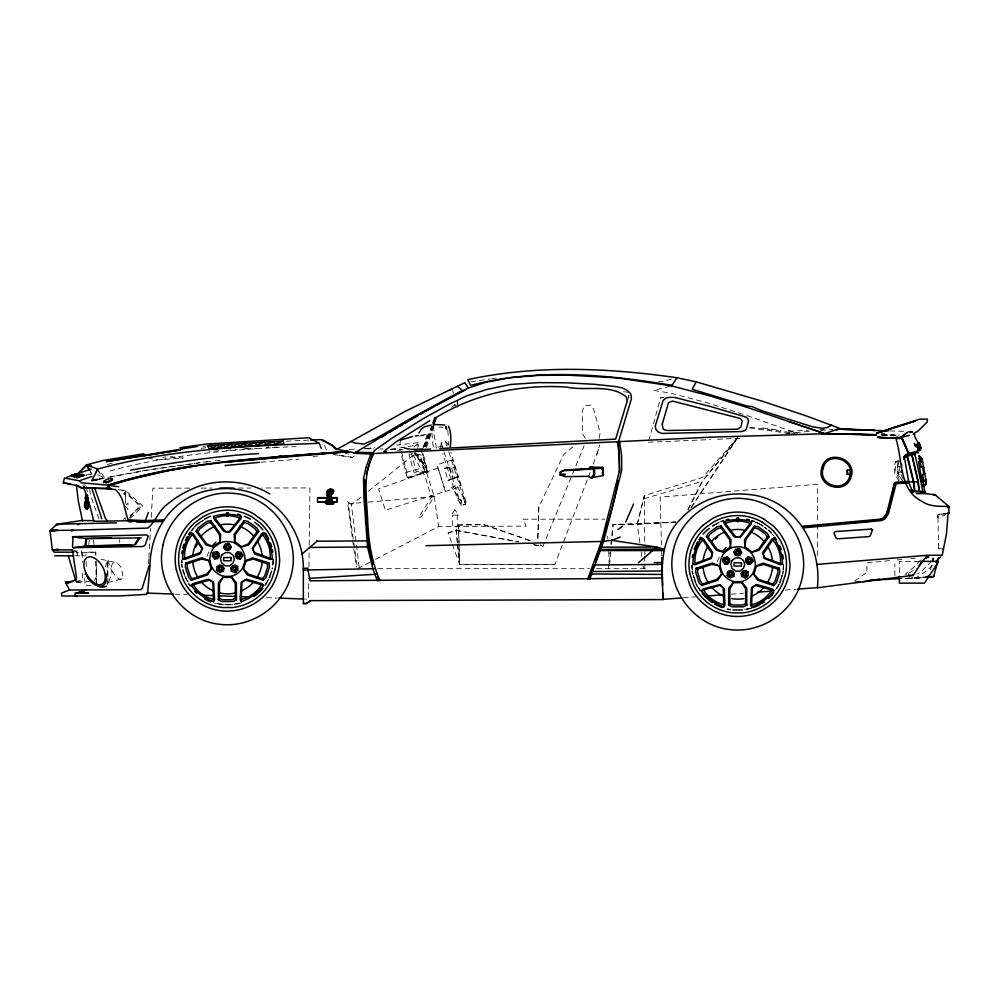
<?xml version="1.0" encoding="UTF-8"?>
<svg xmlns="http://www.w3.org/2000/svg" width="999" height="999" viewBox="0 0 999 999"><rect width="100%" height="100%" fill="white"/><g stroke="black" fill="none" stroke-linecap="round" stroke-linejoin="round"><path stroke-width="0.75" stroke-dasharray="5 3.75" d="M125.375 499.75L125.375 495.716L125.375 503.546M894.842 575.761L894.867 563.998M900.698 471.041L900.698 472.003L897.377 473.076L897.377 471.69M901.573 471.478L901.573 472.864L901.573 470.479M457.33 405.082L457.342 402.41M937.961 515.596L937.961 517.619L937.961 514.56L945.803 513.486M308.716 583.778L308.516 599.238L305.407 599.113M308.928 566.77L309.128 551.311M309.203 545.129L309.94 487.924L261.738 487.999M457.267 404.982L457.305 401.885M119.668 542.494L119.743 539.547M538.798 507.192L537.774 540.222L538.798 507.192L563.636 454.595L576.348 443.956M148.514 563.761L148.776 559.128M148.876 557.592L150.574 528.284M151.211 517.494L152.909 488.186L190.222 488.124M448.838 451.873L465.534 504.158L461.213 505.544L461.501 501.148L451.523 487.325L456.755 485.689L465.921 501.51L465.534 504.158L461.213 505.544L456.83 497.402L442.832 453.683M448.052 445.566L448.588 441.67M609.54 565.646L610.739 551.923M611.413 544.293L613.136 524.463L637.287 524.2L675.873 522.115M608.866 564.123L608.416 568.693L609.278 568.693M609.015 562.599L610.089 551.935M610.839 544.33L613.136 524.463M107.867 582.667L122.003 578.846L122.615 573.301L120.792 567.082L117.233 562.912L100.524 559.115M88.799 544.58L89.348 540.109M440.709 447.04L441.221 442.944L445.529 441.558L448.326 444.592M433.603 425.899L433.928 433.603L436.451 448.339L433.703 447.152L432.954 444.98L431.393 427.048M639.884 542.619L637.287 524.2L644.38 495.579L702.647 477.41L736.862 438.461L737.899 438.336L702.297 481.268L687.899 509.627M400.549 440.147L399.7 445.641L403.259 447.827M599.163 438.336L600.174 432.629L593.643 409.29L590.759 405.169L584.765 405.694L582.167 410.839L582.704 434.153L585.689 438.848M74.7 551.011L76.985 552.172L76.848 552.897L95.729 552.172L95.892 555.032M675.599 522.015L612.824 524.525L637.287 524.2L644.38 495.579L644.717 543.806M206.905 556.418L210.252 548.551M717.245 561.713L720.591 553.846M648.801 440.771L660.626 397.752L663.673 397.602M930.331 570.004L932.342 562.824M628.146 398.052L628.945 395.217L628.034 398.214M593.231 464.185L599.725 445.092M597.115 454.021L599.725 445.117M627.097 401.361L628.858 395.379M899.35 460.651C896.016 467.395 898.126 475.524 902.884 481.019M105.482 566.72L107.68 559.79L107.68 576.798M899.262 481.081C894.779 475.899 892.332 468.144 895.766 461.763L898.875 461.313C895.728 467.395 897.477 474.9 901.71 480.007M781.405 577.797L782.267 575.187M426.548 447.552L433.678 425.936M424.35 446.59L431.493 426.398M425.599 446.84L432.892 426.398M425.599 446.516L432.892 426.298M424.388 446.503L431.268 427.597M457.48 544.155L459.677 564.547L554.907 564.398L587.674 478.708M588.224 477.26L590.446 471.441M533.766 544.755L542.894 546.441L584.078 445.779M457.48 542.857L456.218 530.469L458.616 525.199L483.429 524.662L531.755 541.208L483.216 524.325L458.429 524.9L456.068 530.219L457.33 542.607M94.643 580.531L96.778 575.749L96.453 565.022M688.124 509.627L702.297 481.268L737.624 437.812L691.183 507.567M417.52 447.427L418.881 444.805L388.524 449.75M368.231 502.097L434.228 496.578L421.453 516.783L418.581 517.445L431.406 497.227L434.228 496.578L427.072 474.026L414.523 451.948M691.083 507.529L737.524 437.612M129.395 517.944L139.435 506.168L125.375 490.784L119.38 489.66M126.061 505.094L127.984 502.947L127.984 509.403L125.1 506.168M931.742 561.001L922.327 570.516L917.656 573.701M920.666 559.939L913.536 567.557L905.231 574.275L908.591 574.275M932.442 565.284L927.01 570.529L915.109 578.508L899.949 578.621M129.932 518.518L142.882 506.081L127.298 491.92M332.879 454.408L352.522 457.392L354.27 455.919M130.332 515.609L141.733 506.143L127.522 494.93M359.165 567.17L351.423 504.695L362.362 495.966M368.444 491.121L413.411 455.257L409.228 450.674M413.823 447.053L419.568 442.52L396.516 445.117M451.685 407.242L455.294 404.583M201.111 521.64L203.334 520.029M854.669 581.156L866.882 572.315M123.277 519.28L125.375 517.807L125.375 521.391M912.986 576.898L910.651 578.496L927.909 576.76M908.915 573.139L916.595 568.431M908.628 432.48L912.886 431.543M434.041 425.487L431.755 426.673L437.425 426.973M369.88 562.25L357.505 568.681L348.276 503.758L362.088 502.609M375.374 559.39L438.611 526.523L526.123 526.123L523.126 519.218L605.007 519.143M899.175 479.208L895.991 472.614L895.341 467.42L897.139 462.225L895.766 461.763L899.462 459.965M444.555 468.256L455.556 467.757L449.775 467.32L444.555 468.256L448.002 480.419L458.404 476.648L450.861 452.497M458.404 476.648L448.002 480.419L458.404 476.648L465.921 501.51L461.501 501.148L456.83 497.402M268.681 446.828L266.159 447.777L279.383 447.015M914.035 443.544L914.822 443.231M914.747 445.429L915.534 445.129M448.089 532.867L456.068 530.219L518.518 541.883L456.218 530.469L448.089 532.867L451.873 543.106M242.944 449.15L248.451 448.089M643.943 498.813L702.297 481.268M407.167 477.472L427.684 471.453L407.405 478.409L401.648 456.031M405.869 472.415L426.486 466.745L415.609 453.334M107.368 464.473L114.71 462.487M318.044 455.931L312.188 456.68M671.453 379.158L661.825 381.668L658.741 381.468M426.486 466.745L425.649 466.958L420.591 461.413L414.772 453.546M110.04 470.941C170.654 454.233 233.641 449.388 296.204 446.553M670.129 386.288L653.496 390.397L670.779 393.169L706.48 402.597L744.005 414.51M98.664 478.958L102.747 477.972L98.801 471.478M98.539 479.52L102.934 478.558M110.265 476.96L148.227 470.129L200.312 462.724M85.689 475.212L91.571 473.938L90.235 471.403L91.858 473.988L85.877 475.249M99.251 478.996L147.802 469.892L210.639 461.151M419.48 436.088L428.271 434.265L422.777 449.2L427.122 434.465L428.271 434.265L419.717 435.377M203.122 446.403L206.119 445.929M881.018 433.878L884.739 433.304M75.487 581.743L82.318 579.907L82.867 570.666M470.804 381.818L490.272 378.933M491.77 378.708L496.266 378.047M895.766 461.763L898.875 461.313M201.261 448.339L205.707 447.727M206.231 462.013L210.664 461.476M442.819 446.74L433.703 447.152M365.771 448.576L374.987 447.54M948.413 513.411L938.236 514.46L945.953 513.661M889.647 560.651L866.882 562.862L866.882 573.164M897.239 559.915L901.797 559.465M910.901 558.578L915.459 558.141M122.003 578.846L119.056 579.12L115.097 575.624L112.125 571.028L111.438 565.634L113.561 562.387L117.233 562.912M915.109 578.508L925.586 577.522M914.048 578.496L925.773 577.459M349.388 449.575L357.018 448.913M927.834 576.76L901.26 578.596M786.762 433.366L809.839 431.381M820.616 430.457L832.929 429.395M162.825 457.255L165.871 457.005M792.319 433.316L795.354 433.067L746.415 426.698M260.976 462.212L298.951 459.19M215.285 460.776L223.039 460.164M683.141 597.814L695.529 596.878M731.131 594.18L743.518 593.231M785.301 590.072L796.141 589.248M218.706 450.824L209.003 451.273M225.899 450.324L237.362 449.538M286.189 441.258L308.966 440.109M739.972 438.261L716.695 439.323M245.742 448.951L256.581 448.326M397.415 450.824L400.462 450.661M637.287 524.2L675.599 522.115M788.773 431.168L808.603 430.257M819.829 429.745L824.225 429.545M648.401 442.257L710.476 439.597M660.626 397.752L663.473 397.689M201.111 488.111L211.988 488.086M238.424 488.049L250.861 488.024M72.34 550.948L81.631 550.948L82.442 558.603M95.729 552.172L95.792 555.207L95.729 552.172L85.939 552.172L86.014 555.207M74.588 555.781L85.077 555.781M919.38 561.376L899.387 561.376L899.387 575.037M377.747 568.681L589.51 568.693M596.515 568.693L647.614 568.693M77.023 581.743L89.348 581.743M90.996 585.526L86.776 585.526L86.663 580.981M554.907 564.398L459.528 564.285L458.429 524.9M427.397 471.728L416.283 471.678L411.413 453.509L422.977 455.244L427.709 472.902M424.95 472.327L413.836 472.277L408.966 454.108L420.529 455.844L425.262 473.501M909.714 431.506L912.711 431.543M880.906 434.765L899.35 435.139M882.229 434.915L899.05 435.239M882.03 435.015L898.588 435.352M366.233 448.613L373.938 448.776M380.107 448.913L383.191 448.988M390.909 449.163L403.234 449.438M364.235 448.751L373.564 448.976M390.684 449.375L401.573 449.637M889.822 430.906L905.156 431.393M908.228 431.481L913.373 432.704M882.105 435.427L894.105 435.826M174.788 594.13L187.238 594.605M266.533 597.627L277.41 598.051M882.142 434.79L899.1 435.489M438.836 427.048L443.081 427.272M82.855 484.89L85.951 485.189M623.601 391.733L628.209 392.22M942.794 549.1L938.486 548.526L938.398 543.693M352.522 457.392L334.253 454.67M170.442 456.63L183.254 458.116L159.016 459.802L149.463 458.516M76.224 582.267L85.052 583.116L84.078 573.926M749.625 427.972L789.235 433.416M762.824 427.947L780.918 430.494M118.269 489.585L125.375 490.784M533.753 544.73L542.894 546.441L540.284 544.83L542.894 546.441M91.284 473.876L90.434 471.441M345.417 453.309L348.401 454.021M900.698 467.008L897.377 465.946L897.377 473.076M746.89 415.484L797.489 433.541M97.452 474.762L104.633 477.972L99.838 470.142M351.423 504.695L347.49 501.723L356.343 567.157M454.17 404.308L457.38 407.117L457.38 401.411M414.735 453.484L424.026 465.172M415.447 453.096L424.7 464.797M903.108 479.021L899.887 472.327L899.212 466.683M97.153 468.843L102.747 477.972M413.411 455.257L425.012 476.261L431.406 497.227M910.201 431.543L910.726 432.817M324.475 445.204L326.661 450.611M914.734 442.994L916.158 446.803M914.435 443.381L915.321 445.766M913.935 443.269L915.409 447.202M452.247 544.293L459.677 564.547L458.616 525.199M99.051 519.018L90.847 496.291L89.548 489.685M693.219 575.162L694.055 577.772M184.141 573.788L185.414 577.697A45.954 45.954 0 0 0 187.25 581.406M445.529 441.558L447.04 446.266M451.723 468.331L454.932 478.321M441.221 442.944L443.606 450.424M444.068 451.835L461.213 505.544M449.775 467.32L453.246 478.846M463.711 498.314L465.372 504.12M452.684 390.522L453.471 393.356M423.176 453.896L428.134 473.176M421.428 450.574L427.297 473.389M401.423 451.423L408.304 478.171M86.276 486.675L87.6 492.607M76.985 552.172L77.522 555.781M434.228 496.578L438.611 526.523M641.183 551.823L641.833 556.418M643.131 565.621L643.568 568.693M93.506 540.047L93.981 544.58M447.752 430.357L448.351 436.938M457.642 544.405L459.677 564.547M607.654 536.176L607.854 539.273M608.653 551.66L609.552 565.596M81.93 552.497L82.517 562.275M661.475 545.129L660.102 497.115L817.307 484.29L817.494 522.839M661.65 551.323L661.788 555.968M95.979 561.263L96.616 585.526M86.176 561.263L86.364 568.843M95.916 561.263L96.416 585.526M938.486 548.526L937.961 514.56M644.767 551.585L644.792 554.695M644.805 556.243L644.879 568.693M817.494 524.375L817.669 558.304M457.28 514.985L457.28 526.76L452.647 526.76L452.647 514.985M107.88 576.798L107.88 559.79L112.075 572.252L107.88 584.39L107.88 578.321M107.68 581.356L107.68 584.39M783.341 565.247A45.592 45.592 0 0 1 783.029 569.705M781.93 575.511A45.592 45.592 0 0 1 781.131 578.284M778.321 585.027A45.592 45.592 0 0 1 775.261 590.134M749.425 608.266A45.592 45.592 0 0 1 743.581 609.415M700.274 590.134A45.592 45.592 0 0 1 698.663 587.637M694.405 578.284A45.592 45.592 0 0 1 693.606 575.511M692.507 569.705A45.592 45.592 0 0 1 692.195 565.247M713.361 525.686A45.592 45.592 0 0 1 719.904 522.252A45.729 45.729 0 0 0 713.373 525.824M755.631 522.252A45.592 45.592 0 0 1 759.64 524.2M764.56 527.31A45.592 45.592 0 0 1 766.845 529.083M779.12 584.265A45.954 45.954 0 0 1 775.686 590.222M751.922 608.029A45.954 45.954 0 0 1 743.88 609.865M715.946 523.863A45.954 45.954 0 0 1 719.667 522.077M755.781 522.077A45.954 45.954 0 0 1 759.502 523.863M772.327 534.103A45.954 45.954 0 0 1 774.075 536.226M783.678 564.323A45.954 45.954 0 0 1 783.341 569.817M700.549 591.321A45.954 45.954 0 0 1 698.276 587.874M692.095 569.792A45.954 45.954 0 0 1 691.795 565.671M783.566 565.496A45.729 45.729 0 0 1 783.241 569.967M782.155 575.786A45.729 45.729 0 0 1 781.343 578.571M779.183 584.003A45.729 45.729 0 0 1 775.461 590.459M750.973 608.241A45.729 45.729 0 0 1 743.681 609.79M700.249 590.459A45.729 45.729 0 0 1 698.626 587.949M694.367 578.571A45.729 45.729 0 0 1 693.556 575.786M692.457 569.967A45.729 45.729 0 0 1 692.132 565.496M755.768 522.365A45.729 45.729 0 0 1 759.789 524.325M764.735 527.447A45.729 45.729 0 0 1 767.02 529.22M273.014 559.952A45.592 45.592 0 0 1 271.94 568.793M267.982 579.732A45.592 45.592 0 0 1 266.533 582.33M239.086 602.971A45.592 45.592 0 0 1 215.784 602.971M188.324 582.33A45.592 45.592 0 0 1 184.54 574.338M182.018 562.924A45.592 45.592 0 0 1 181.855 559.952M191.184 531.256A45.592 45.592 0 0 1 194.056 527.847M200.637 522.015A45.592 45.592 0 0 1 203.022 520.392M181.643 563.124A45.954 45.954 0 0 1 181.481 560.377M191.046 530.906A45.954 45.954 0 0 1 193.719 527.747M273.351 559.003A45.954 45.954 0 0 1 272.352 568.556M268.793 578.958A45.954 45.954 0 0 1 267.52 581.406M241.583 602.734A45.954 45.954 0 0 1 232.193 604.732L222.59 604.707A45.954 45.954 0 0 1 214.498 603.134M273.239 560.202A45.729 45.729 0 0 1 272.153 569.068M239.211 603.359A45.729 45.729 0 0 1 214.398 602.946M187.55 581.356A45.729 45.729 0 0 1 184.49 574.637M181.968 563.174A45.729 45.729 0 0 1 181.806 560.202M192.083 530.244A45.729 45.729 0 0 1 194.043 527.996M200.637 522.152A45.729 45.729 0 0 1 203.034 520.529M454.932 509.777L451.211 515.122L458.703 515.122L454.932 509.777M946.128 513.611L944.692 515.259L941.82 515.971L941.82 514.273L946.128 513.611M437.999 468.007L378.596 488.798L385.327 510.252L445.342 491.396L437.999 468.007M452.497 459.802L437.062 464.747L445.629 491.508L461.063 486.575L452.497 459.802"/><path stroke-width="1.5" d="M922.901 560.539L913.323 575.262L817.357 587.787C822.539 543.493 792.244 496.016 745.079 494.243C721.603 492.12 697.464 501.061 681.38 518.381C658.803 539.398 661.6 571.603 663.286 599.575L310.539 600.636L306.393 603.558L303.346 603.546L303.346 570.192C304.183 534.84 280.682 498.926 245.217 490.996A76.249 75.549 2.5 0 0 211.913 489.847C174.176 495.392 150.549 528.808 149.95 565.659L147.652 592.956L146.516 594.355L119.306 595.966L61.638 596.003L61.638 593.044L69.493 589.997L140.709 589.685L142.245 588.224L149.051 565.871L149.95 565.659M236.476 599.825L235.252 598.551L235.302 583.591L231.081 576.361A19.718 19.718 0 0 0 242.732 567.907L245.03 560.876A19.718 19.718 0 0 0 240.584 547.19L234.615 542.832A19.718 19.718 0 0 0 220.217 542.832L214.236 547.152A19.718 19.718 0 0 0 209.778 560.851L212.05 567.882A19.718 19.718 0 0 0 223.689 576.348L231.081 576.361L236.363 582.817L236.476 599.825L233.029 601.51L221.753 601.498L218.306 599.8L218.406 582.804L223.689 576.348L219.468 583.566L219.518 598.526L218.306 599.8M746.815 605.119L745.591 603.846L745.641 588.886L741.42 581.655A19.718 19.718 0 0 0 753.059 573.201L755.369 566.171A19.718 19.718 0 0 0 750.923 552.484L744.954 548.126A19.718 19.718 0 0 0 730.556 548.126L724.562 552.459A19.718 19.718 0 0 0 720.117 566.146L722.377 573.176A19.718 19.718 0 0 0 734.028 581.643L741.42 581.655L746.703 588.111L746.815 605.119L743.356 606.805L732.08 606.793L728.633 605.094L728.746 588.099L734.028 581.643L729.807 588.861L729.857 603.821L728.633 605.094M86.214 501.323L85.789 497.065A4.383 0.899 -90 0 1 85.902 495.804L86.326 495.017L86.738 495.716M86.389 507.554L86.488 506.93L86.076 507.979A3.871 0.799 90 0 1 85.827 508.029L86.463 506.318M86.676 497.14L86.713 496.103M86.876 506.505C86.801 507.205 87.275 508.666 87.075 505.107M897.464 437.649L896.265 439.822C902.659 460.776 899.125 490.209 921.89 501.286C929.432 506.693 939.023 506.306 947.864 506.393L948.8 507.704L948.813 506.393L946.94 505.594L947.851 507.717L948.8 507.704L949.05 513.349L948.413 513.411M86.988 507.417L86.925 508.166A7.905 1.636 -90 0 1 86.563 508.366C86.126 505.132 85.152 503.171 86.064 507.105M87.138 499.825L87.775 507.492L87.1 507.729M87.8 506.855L87.55 508.254L87.2 502.36M332.043 501.923C332.842 500.062 329.383 494.043 332.143 494.155L333.953 491.146L330.794 489.273M86.788 506.605L86.776 506.968M86.076 506.88C88.262 507.38 86.738 506.106 87.537 506.73M85.877 505.157C88.087 510.564 88.374 500.911 87.662 497.914M87.612 495.716C84.678 494.517 84.84 501.286 86.788 501.123L85.852 500.911L86.051 504.507M87.7 507.629L87.5 508.816L87.675 507.167M87.725 496.078C84.952 496.353 85.302 499.35 86.688 496.603M86.001 505.319L86.189 506.393M329.208 489.922L327.46 491.67L327.135 493.843L330.294 501.261C331.631 505.194 325.524 503.096 328.396 503.346A3.871 3.871 0 0 0 329.308 503.171L330.095 502.834L329.583 500.124L330.419 499.987L329.27 499.2M86.988 506.968L87.687 507.355M227.809 516.383L226.611 515.771L226.711 512.849L226.611 515.771L228.222 515.771L228.122 512.849L228.222 515.771M244.043 520.679L234.141 534.502L234.615 542.832L235.452 534.502L244.28 522.427L244.043 520.679L247.827 521.341L256.943 527.984L258.741 531.381L248.651 545.067L240.584 547.19L248.252 543.831L256.993 531.693L258.741 531.381M738.149 521.678L736.937 521.066L737.037 518.144L738.461 518.144L738.561 521.066L737.349 521.678L737.037 518.144M754.382 525.973L744.48 539.797L744.954 548.126L745.778 539.797L754.62 527.722L754.382 525.973L758.166 526.635L767.269 533.279L769.068 536.675L758.99 550.362L750.923 552.484L758.578 549.125L767.332 536.987L769.068 536.675M85.914 498.251L86.176 499.388L85.764 497.402M86.626 496.865C85.664 497.465 86.326 497.664 85.914 496.603M86.413 497.402L86.364 498.513L85.864 497.29M187.4 563.736L187.263 567.132L190.135 576.036L192.233 578.708L191.396 580.257L188.724 577.509L185.265 566.77L185.802 562.974L202.01 557.817L209.778 560.851L201.611 559.065L187.4 563.736L185.802 562.974M697.727 569.03L697.589 572.427L700.461 581.331L702.572 584.003L701.735 585.551L699.063 582.804L695.591 572.065L696.141 568.269L712.349 563.111L720.117 566.146L711.937 564.36L697.727 569.03L696.141 568.269M850.599 474.775L850.574 469.567L847.177 470.204L847.202 474.138L850.599 474.775L850.574 469.567M85.951 500.487C86.301 497.689 84.865 501.723 87.013 499.825M86.239 494.505L86.289 496.64L86.426 494.63M87.013 499.175L85.714 498.513L86.501 499.1M872.514 529.994L870.154 535.963L868.88 536.613L837.736 538.823L836.175 538.199L833.915 532.879L835.326 531.568L871.265 529.095L872.514 529.994L871.265 529.095M85.889 498.913L85.889 498.651M87.188 499.837L87.238 497.914M241.221 601.623L241.92 582.467L245.18 580.094L263.611 585.352A44.78 44.78 0 0 1 241.221 601.623L240.172 599.587L241.184 582.255L246.453 579.208L262.013 583.716L263.611 585.352M751.56 606.917L752.247 587.762L755.519 585.389L773.95 590.646A44.78 44.78 0 0 1 751.56 606.917L750.511 604.882L751.523 587.549L756.78 584.515L772.339 589.023L773.95 590.646M85.877 505.606L87.063 505.556M86.389 496.94L85.976 496.153M86.813 501.61L85.852 500.911M86.676 497.015L85.739 496.94M86.751 507.992L87.75 507.892M87.65 507.43L87.375 508.266L87.425 507.504M86.376 498.376L86.139 508.454L86.289 507.455M86.776 503.346L86.089 504.133L86.051 501.323M330.794 489.273A3.084 3.084 0 0 0 328.696 489.647A4.221 4.221 0 0 0 326.923 494.88L329.171 501.236L326.623 500.187A2.51 2.51 0 0 0 325.237 501.948L325.562 503.321A7.58 7.58 0 0 0 330.169 504.233A2.31 2.31 0 0 0 331.119 503.896C336.651 505.831 331.193 498.901 333.092 502.047A1.324 1.324 0 0 1 333.591 503.059L331.144 503.596A2.048 2.048 0 0 1 330.145 503.996A7.343 7.343 0 0 1 325.324 502.897L325.474 501.985A2.273 2.273 0 0 1 326.735 500.399L329.408 501.71L327.148 494.792A3.984 3.984 0 0 1 328.821 489.847A2.835 2.835 0 0 1 330.731 489.51C335.489 487.974 332.292 494.867 332.729 491.433C329.308 489.722 334.603 493.818 332.03 493.743C328.346 493.444 334.415 501.535 330.994 503.696A7.905 7.905 0 0 0 332.704 503.621L332.842 502.36M86.026 495.679L85.814 496.753M85.564 505.157C91.234 509.178 84.578 502.285 85.265 507.529M86.301 506.018L86.176 503.983L86.239 504.67M933.141 559.952L933.291 558.229L932.791 559.952M86.201 504.133L86.101 503.246M218.094 571.815L216.783 570.342L217.133 566.558L219.643 565.197L222.477 565.784L223.901 568.294L223.376 571.091L219.892 572.589L218.818 570.804L219.643 565.197M728.421 577.11L727.122 575.636L727.472 571.853L729.969 570.491L732.804 571.078L734.24 573.588L733.716 576.386L730.232 577.884L729.158 576.098L729.969 570.491M213.549 601.598L212.862 582.442L209.59 580.069L191.159 585.339A44.78 44.78 0 0 0 213.549 601.623L214.61 599.562L213.586 582.23L208.329 579.195L192.77 583.703L191.159 585.339M723.888 606.893L723.189 587.737L719.929 585.364L701.498 590.634A44.78 44.78 0 0 0 723.888 606.893L724.937 604.87L724.425 588.673L719.904 584.602L703.096 588.998L701.498 590.634M949.05 513.349L948.113 513.186L946.44 534.228L942.219 555.194L927.047 555.294L816.495 564.46M86.988 508.903A7.58 1.561 90 0 1 86.039 507.992L87.163 508.366A7.905 1.636 90 0 0 87.512 508.291L87.375 507.754M86.026 503.221L85.889 501.935L86.701 501.935M86.726 500.112L85.852 499.662L86.688 499.5M237.312 558.591L241.271 554.532L241.458 552.459L237.75 551.623L235.689 553.583L235.364 556.455L237.312 558.591L240.135 558.965L242.632 556.106L242.457 554.145M747.652 563.886L751.598 559.827L751.785 557.754L748.076 556.918L746.016 558.878L745.691 561.75L747.652 563.886L750.461 564.26L752.971 561.401L752.784 559.44M86.001 502.584L85.889 501.935M86.601 508.266L86.476 508.004A7.58 1.561 90 0 0 87.425 508.903L87.487 508.591M87.675 502.322L88.012 508.566L87.388 507.992M73.227 547.677L141.808 546.54L144.018 546.153L145.28 544.767L148.252 536.163L146.528 534.915L72.977 536.65L72.527 546.79L73.227 547.677L85.789 546.066L86.688 538.623L141.221 537.887M86.301 506.243C84.828 503.496 89.76 506.668 85.527 504.957M86.101 505.706L86.064 504.795L86.026 506.393M738.461 518.144L738.561 521.066M210.789 520.679L220.704 534.502L220.217 542.832L219.393 534.502L210.552 522.427L210.789 520.679L207.005 521.341L197.877 527.947L196.079 531.343L206.156 545.042L214.236 547.152L206.568 543.793L197.814 531.668L196.079 531.343M721.128 525.973L731.031 539.797L730.556 548.126L729.732 539.797L720.891 527.722L721.128 525.973L717.344 526.635L708.204 533.241L706.418 536.638L716.495 550.337L724.562 552.459L716.895 549.088L708.154 536.962L706.418 536.638M331.306 490.122L330.644 490.384A1.723 1.723 0 0 0 328.783 491.133L328.184 496.016L329.807 498.688M86.139 503.558L85.939 502.784M85.677 495.954L85.727 495.604A3.759 0.774 -90 0 1 85.939 494.73L86.301 495.729A4.221 0.874 -90 0 0 86.326 499.55A3.984 0.824 -90 0 1 86.389 496.241M327.759 500.649C325.075 498.701 333.766 506.668 327.51 500.499M85.914 494.53A3.984 0.824 -90 0 0 85.564 499.463L86.251 505.556M940.671 556.992L938.573 558.216L933.74 576.311L927.084 577.385M86.413 499.375L85.727 498.738L86.638 498.913M86.488 505.969L86.214 506.743M241.258 516.433L240.921 518.693L229.907 532.13L223.863 531.493L213.923 518.693L213.586 516.433A44.78 44.78 0 0 1 241.246 516.421L229.433 531.53L225.399 531.53L213.586 516.433M751.585 521.728L751.248 523.988L740.234 537.425L734.19 536.788L724.263 523.988L723.913 521.728A44.78 44.78 0 0 1 751.56 521.74L739.772 536.825L735.739 536.825L723.913 521.728M87.962 506.505L87.413 505.794L87.487 506.605M903.72 459.503L904.382 457.567L907.042 456.418L913.411 481.893L914.472 490.871L910.226 490.01M87.65 507.367C85.989 508.866 84.403 506.605 87.537 508.129M618.169 480.494C613.311 508.254 604.17 535.027 595.604 561.813M619.505 472.077L619.467 456.218L617.444 441.695L619.567 441.608L621.653 456.093L621.64 470.541L603.633 541.346L589.885 578.958L587.737 578.958L601.51 541.346L619.517 470.541L618.481 442.42L616.683 441.745L372.677 453.596L354.42 453.121L415.047 416.658L467.345 388.361L485.601 382.367L510.526 377.61L538.099 375.399L566.608 375.087L616.982 377.872L671.64 385.914L710.639 396.128L749.637 408.216L824.987 433.753L875.998 434.877M72.015 530.219L71.866 531.131L72.64 529.507L72.015 530.219L147.777 528.084C155.669 521.815 158.491 510.889 166.783 504.707C176.311 496.628 187.325 490.546 199.001 486.201C222.402 478.409 248.776 481.306 269.93 493.993M85.714 498.513L86.751 497.29M85.34 505.581L85.415 506.318M87.862 498.264L88.099 497.677M86.851 506.855L87.013 506.018M86.701 497.29L85.714 497.902M924.487 485.551L925.748 484.54L926.235 481.793L924.574 486.076M86.014 495.392L86.713 495.591M86.289 495.729L86.726 494.917M87.675 498.126L87.4 498.826L87.675 497.677M901.835 465.284L901.61 464.31M327.347 492.732L327.41 493.269M224.45 462.287L298.689 455.382L349.438 451.723L348.127 451.398C267.72 457.717 185.727 460.739 108.217 485.189L107.48 488.836L108.829 488.936L109.578 485.314L138.449 477.16L163.149 471.503L195.017 465.996L224.45 462.225L348.476 451.648L357.48 453.546M86.189 495.154L86.114 494.655M928.608 575.686L927.834 576.76L928.733 575.749M86.763 497.115L86.663 494.767M332.08 502.622L332.405 503.334M85.951 495.529L86.089 495.579M86.176 499.95L86.701 499.95M85.902 495.866L86.801 495.979M921.615 462.112L922.152 459.24L919.117 455.831L922.152 459.24L926.323 482.267M85.889 497.564L85.739 497.29M85.864 507.792L85.939 507.292M450.287 446.878C451.061 440.222 451.411 432.28 448.476 426.198M237.75 551.623L237.175 553.658L238.474 557.654L240.135 558.965M748.076 556.918L747.514 558.953L748.813 562.949L750.461 564.26M328.933 496.466L328.871 496.328M925.748 484.54L925.723 478.946L923.775 481.643L922.552 474.875L924.712 473.376L922.552 474.875M366.221 474.175L372.677 453.596L374.75 450.324L391.783 438.274L423.389 418.569L449.35 404.158L466.97 395.766L486.725 389.498L510.526 384.465L538.161 382.629L566.608 382.804L594.492 384.303L615.796 386.601L622.527 387.962L627.222 390.359L630.794 393.931L631.443 398.638L618.556 441.645M194.867 465.534C165.572 470.054 136.526 476.361 108.217 485.189L107.205 488.499L80.432 487.824L76.935 485.576M195.829 465.821L170.042 470.279L125.05 480.556L109.353 485.389L108.329 488.686L82.53 488.036M72.527 550.599L72.328 549.425L76.573 577.934L75.986 579.907L65.922 583.029L69.131 583.029L68.481 581.743M86.326 508.016L86.201 507.23M214.161 555.744L214.785 553.821L216.733 553.384L218.094 554.92L217.482 556.805L215.484 557.255L214.161 555.744L214.598 556.705M725.112 559.115L724.487 561.038L725.811 562.549L727.821 562.112L728.433 560.214L727.072 558.678L725.112 559.115L727.072 558.678M85.964 495.242L86.676 495.242M269.368 577.722L271.503 571.203M779.695 583.016L780.981 579.108M243.706 568.269L246.029 561.163L253.209 559.09L267.42 563.773L269.006 562.999L269.555 566.808L266.046 577.522L263.374 580.282L247.24 574.924L242.732 567.907L248.289 574.15L262.537 578.721L263.374 580.282M754.033 573.563L756.368 566.458L763.548 564.398L777.746 569.068L779.345 568.294L779.894 572.102L776.385 582.817L773.713 585.576L757.567 580.219L753.059 573.201L758.628 579.445L772.876 584.015L773.713 585.576M933.091 576.81L933.928 575.799L933.078 576.81L927.234 577.335M328.172 494.355L328.396 495.117M86.039 504.008L86.813 503.883M436.014 417.632L433.416 424.937L436.014 417.632C475.037 393.494 521.153 384.14 566.67 387.088C585.689 391.283 610.614 383.441 626.485 397.14L627.097 401.361L615.659 439.11L439.847 448.576M432.854 423.239L434.965 417.42M236.688 571.828L234.89 572.614L231.393 571.116L232.13 569.13L235.527 566.658L237.637 566.57L237.987 570.354L235.951 570.816L230.869 568.319L232.305 565.796L235.14 565.222L237.637 566.57M747.027 577.122L745.217 577.909L741.733 576.411L742.457 574.425L745.866 571.952L747.976 571.865L748.326 575.649L746.29 576.123L741.208 573.613L742.644 571.091L745.466 570.516L747.976 571.865M224.787 549.462L227.422 544.455L229.333 543.631L231.281 546.903L230.057 549.462L227.422 550.661L224.787 549.462L223.564 546.903L225.499 543.631L227.422 544.455L230.057 549.462M328.097 493.768L327.872 494.717L327.135 493.843M735.114 554.757L737.749 549.75L739.672 548.926L741.608 552.197L740.384 554.757L737.749 555.956L735.114 554.757L733.89 552.197L735.838 548.926L737.749 549.75L740.384 554.757M938.573 558.216L935.713 562.125M87.413 505.719L87.163 506.905M603.296 468.181L602.422 469.368L602.01 468.856L602.709 467.382L603.121 475.599L590.634 477.822L589.198 476.298L564.922 476.648L560.214 474.987L560.077 472.215L564.997 470.142L602.26 468.231L603.621 474.725M86.301 505.094L86.413 504.42L86.364 506.905M876.111 434.79L824.787 433.678L837.549 429.158L874.849 430.382L840.621 428.733L807.829 416.458L762.587 401.311L696.116 381.83L676.96 377.734L671.64 385.914M303.346 570.192L307.979 569.954L310.077 580.806L588.773 578.708L594.517 564.997L662.312 564.41M633.553 504.02L625.749 521.977M148.426 512.562L144.58 522.265L145.417 521.64L128.596 520.966C124.313 510.726 124.351 497.302 115.397 489.61L108.329 488.686L111.026 488.623M696.116 381.83L692.282 389.123L693.356 389.622L747.577 406.168L751.872 406.506L761.862 410.751L812.337 426.773L822.227 428.259L827.01 427.622L831.78 425.112M331.905 502.822L332.555 502.622M86.039 495.204L86.726 495.192M86.239 504.058L86.239 504.358M195.642 547.377L198.289 541.87M97.078 479.845L91.858 480.606L97.765 469.043C169.83 449.2 244.955 446.078 319.243 443.306L321.291 448.476M847.202 474.138L847.826 473.064L847.177 470.204M228.409 548.901L229.445 547.127L228.421 545.404L226.398 545.404L225.374 547.127L226.423 548.901L228.409 548.901L226.423 548.901M212.362 554.12L213.361 552.422L217.07 551.585L219.131 553.546L219.455 556.418L217.507 558.553L214.685 558.928L212.175 556.068L213.549 554.507L219.131 553.546M722.702 559.415L723.701 557.717L727.397 556.88L729.47 558.841L729.782 561.713L727.834 563.848L725.012 564.223L722.514 561.363L723.888 559.802L729.47 558.841M418.881 433.067L421.216 429.145L424.538 426.735L431.243 425.062M234.89 572.614L235.951 570.816L235.14 565.222M745.217 577.909L746.29 576.123L745.466 570.516M330.157 489.71L333.154 491.046L330.681 489.735A2.597 2.597 0 0 0 328.946 490.059A3.759 3.759 0 0 0 327.934 490.921L328.771 490.996A4.383 4.383 0 0 0 328.221 492.395M134.74 544.368L138.524 538.498M899.949 438.261L907.329 432.405L899.949 438.261L899.537 437.35L896.041 437.175L896.078 438.024L899.437 437.799L899.724 438.536L877.572 437.35L896.078 438.024L879.644 437.574M263.636 532.717L252.934 548.626L254.183 552.459L272.19 559.04A44.78 44.78 0 0 0 263.636 532.679L261.588 533.741L252.223 548.364L254.695 553.921L269.93 559.415L272.19 559.04M773.975 538.011L763.273 553.921L764.522 557.754L782.517 564.335A44.78 44.78 0 0 0 773.95 538.011L771.927 539.035L762.824 552.447L764.085 558.391L780.269 564.71L782.517 564.335M925.186 582.092L938.049 562.425M197.814 531.668L199.7 528.833L207.28 523.351L210.552 522.427M708.154 536.962L710.039 534.128L717.619 528.646L720.891 527.722M328.921 498.189L329.083 498.676M329.757 498.563L329.308 499.338M903.446 457.18L908.441 453.484L920.766 450.149L917.781 449.725L918.106 450.387M922.377 561.875L924.712 558.528M332.217 502.172L332.192 501.123M332.055 501.885L331.968 501.173M328.409 501.56L328.609 501.798M191.396 580.257L207.542 574.9L212.05 567.882L206.481 574.138L192.233 578.708M701.735 585.551L717.869 580.194L722.377 573.176L716.82 579.432L702.572 584.003M560.214 474.987L560.889 474.225L565.284 474.138M262.537 578.721L264.648 576.061L267.557 567.157L267.42 563.773M772.876 584.015L774.974 581.356L777.896 572.464L777.746 569.068M919.068 565.409L921.315 562.612M85.552 507.455L85.527 507.292M560.339 472.127L560.789 472.402C562.15 467.994 582.892 470.267 588.761 468.656L590.147 467.07L602.709 467.382M132.954 521.528L133.317 521.141M328.771 490.996L328.234 490.596M78.047 473.501L86.289 464.96L102.422 460.601L143.868 453.733M211.888 546.291L215.796 542.257M723.201 550.586L726.123 547.552M86.314 502.959L87.425 503.096M78.234 473.538L86.876 465.072L89.723 470.167M715.459 539.123L717.669 537.012M94.393 520.654L81.781 520.516L57.043 524.225L49.95 530.544L52.373 549.862L54.121 552.172L74.038 552.172M301.973 554.083L317.058 541.196L368.107 540.896M328.159 492.732L327.435 492.732M638.573 562.637L656.768 547.077L663.736 549.05L599.825 549.438M327.297 492.082L328.359 491.396L327.435 491.745M214.685 558.928L216.333 557.617L217.632 553.621L217.07 551.585M725.012 564.223L726.673 562.912L727.971 558.916L727.397 556.88M917.694 442.107L914.747 436.613L914.435 433.928M200 522.44L196.666 524.862A45.954 45.954 0 0 0 194.68 526.748M702.796 525.486L711.675 519.043A52.198 52.198 0 0 1 763.81 519.093M709.215 528.546L706.992 530.157A45.954 45.954 0 0 0 703.121 534.078M712.549 526.136L714.784 524.525M213.586 546.341L219.643 541.957M617.956 529.557L622.577 526.223M723.913 551.635L729.982 547.252M310.539 600.636L306.393 603.471L303.346 603.546M382.118 437.087L385.964 434.503M231.281 546.903L229.52 548.064L225.312 548.064L223.564 546.903M741.608 552.197L739.859 553.359L735.651 553.359L733.89 552.197M223.901 568.294L218.818 570.804L216.783 570.342M734.24 573.588L729.158 576.098L727.122 575.636M85.552 507.642L85.489 505.619L85.402 506.943M429.745 420.704L395.854 442.008L383.703 451.585L386.75 451.411M389.835 432.13L397.565 427.597M400.137 426.086L402.709 424.575M405.294 423.064L413.024 418.544M925.948 558.154L927.459 557.28L926.16 557.317L928.845 557.255L925.848 557.242M336.663 449.475L405.382 411.238L464.822 382.704L468.381 388.049M414.31 417.782L418.269 415.547M420.916 414.048L423.551 412.55M426.198 411.064L434.115 406.581M436.75 405.082L466.021 389.56M80.282 475.474L82.293 474.475L82.567 475.262L80.569 476.273L80.282 475.474L83.204 474.65L84.003 475.549L83.342 474.825M76.311 476.81L77.16 477.584L79.383 476.76L79.108 475.974L76.611 476.735L76.973 477.684L76.311 476.81L82.293 474.475M78.971 476.311L81.768 474.875L80.432 475.874L83.479 475.224L77.023 477.185M81.006 475.674L76.586 477.609M211.476 448.276L217.819 445.03L218.706 447.989L216.296 449.1M226.611 515.771L227.822 515.172L227.01 515.172M736.937 521.066L738.149 520.479L737.349 520.479M238.624 446.516L245.479 443.231L283.304 441.096L283.803 443.931L211.476 448.489L209.003 448.439L207.63 445.691L245.479 443.231L245.742 446.128M229.333 448.201L231.78 447.09L231.78 444.118L224.425 447.427M885.801 430.856L889.972 428.671L919.954 419.093L927.459 419.155L927.184 422.077L918.343 430.706L913.049 434.14M923.775 481.643L925.124 481.043M50.175 531.393L57.08 529.707L53.084 529.77L49.95 530.544L71.841 530.219M79.346 475.212L78.434 474.263L78.696 475.499L76.374 476.211L76.124 475.399L77.572 474.95L76.836 476.011L77.822 475.749M917.844 443.169L918.793 442.844L920.853 447.877L919.467 448.201L920.716 447.627C918.581 448.251 921.303 444.742 918.618 442.844M918.793 442.844L917.981 443.169L920.067 448.201M919.53 447.277L919.867 446.953M449.687 390.172L452.285 389.111M426.036 545.691L602.559 541.421L611.838 540.359L620.142 537.075M918.543 444.38L919.33 444.068M918.805 445.042L919.592 444.73M919.242 446.141L920.029 445.829M919.505 446.803L920.291 446.491M919.629 447.14L920.429 446.828M919.979 448.027L920.778 447.714M920.116 448.351L920.903 448.039M920.204 448.576L920.991 448.264M79.658 475.124L79.408 474.325L78.297 474.712L78.546 475.524M182.63 559.003L200.637 552.435L201.885 548.588L191.184 532.679A44.78 44.78 0 0 0 182.63 559.003L184.89 559.378L200.125 553.883L202.597 548.326L193.232 533.703L191.184 532.679M692.956 564.298L710.963 557.729L712.212 553.883L701.51 537.986A44.78 44.78 0 0 0 692.944 564.31L695.217 564.672L711.388 558.354L712.662 552.41L703.558 539.01L701.51 537.986M907.479 454.87L914.634 452.684L914.834 455.594M235.252 598.551L232.068 599.725L222.702 599.712L219.518 598.526M745.591 603.846L742.407 605.019L733.041 605.007L729.857 603.821M256.631 445.03L264.385 442.17L266.159 444.942M265.746 444.518L273.851 441.633L274.975 444.443M273.851 444.468L283.304 441.096M66.796 477.222L91.234 469.105M82.792 488.074L78.072 485.764L63.124 482.879L64.51 478.022L79.433 480.794L91.908 476.461M245.479 443.231L245.479 446.066L255.332 442.682L256.581 445.504M71.516 475.412L76.811 473.701L77.073 474.513L72.502 475.924L71.516 475.412L71.778 476.211M71.928 475.736L76.811 474.063M72.64 476.323L72.328 475.224L73.052 475.287L73.327 476.086L72.39 476.411L71.841 475.199L72.103 475.999L76.486 474.513L76.211 473.701L76.149 474.625M71.541 476.198L71.279 475.387L72.078 475.561M73.389 475.599L73.114 474.8L73.814 474.912M74.613 475.074L74.126 474.463L75.062 475.349M74.875 474.163L75.737 474.7L74.875 474.163L75.137 474.962M71.753 475.674L76.211 473.701M71.279 475.387L73.714 475.811M77.248 593.044L86.214 589.997L76.823 593.031L88.561 593.006L75.137 593.006L75.137 595.966L77.248 596.003M918.493 447.452L919.305 447.177M328.084 493.568L327.222 494.28M412.412 436.538L400.549 440.147M330.507 497.839L329.87 498.414L330.594 497.839M76.161 474.975L76.561 476.173L73.801 476.585L73.551 475.774L79.408 474.325M74.6 476.685L73.876 475.699L74.6 476.685L75.287 476.548L74.401 475.624L76.011 475.349M75.162 476.148L74.001 476.098L79.221 474.812L76.798 475.099M73.801 476.585L76.411 475.786M74.8 476.398L76.124 476.186L75.874 475.374M835.863 430.269L840.621 428.733L837.549 429.158L871.515 430.269M876.56 433.166L915.446 421.004L876.56 433.166L883.403 431.431M330.669 502.784L329.982 503.371M901.373 437.275L909.577 435.327M83.729 474.762L79.058 476.011L79.346 476.81L84.003 475.549M80.569 476.273L83.479 475.449M77.697 475.349L74.775 475.686M884.627 431.106L887.075 430.469M56.331 530.419L50.062 531.443M327.06 502.784L326.898 500.974L326.511 502.235M106.356 586.301L102.373 587.25L97.702 586.151M91.858 480.606L97.777 479.32M326.985 502.609L326.898 501.336M73.551 475.774L75.037 475.736M144.293 455.731L180.619 449.95L106.231 461.613L197.515 446.416M879.669 579.02L863.086 581.705M207.73 445.891L211.476 445.442L212.762 448.401M130.744 470.092C173.077 462.749 215.597 455.994 258.554 453.608M917.045 444.505L917.731 444.493M917.157 445.242L918.168 445.092M917.194 445.579L918.218 445.429M917.257 445.979L918.281 445.829M917.382 446.853L918.406 446.703M917.419 447.077L918.443 446.928M917.482 447.477L918.506 447.327M917.519 447.802L918.543 447.652M918.605 448.064L917.719 444.405M917.606 448.376L918.618 448.126M788.948 421.566L824.987 433.753L710.614 437.175L616.683 441.745M180.082 447.677L206.793 444.006L308.878 437.724L319.243 443.306M415.447 435.926L418.294 435.564M947.327 513.286L948.113 513.186M827.996 524.687L826.448 524.85M54.72 549.862L58.454 549.425L52.373 549.862L72.403 549.85M599.437 550.574L663.598 550.574M128.584 520.779L93.856 521.291L89.96 506.006L83.654 487.212L84.478 487.125M588.761 468.656L590.546 468.456L590.147 467.07M93.856 521.291L94.58 521.216M913.323 575.262L909.277 575.686L908.591 574.275M146.878 521.49L162.999 520.691M820.491 525.437L803.046 527.11M223.314 462.038L241.721 460.264M244.78 459.977L261.576 458.379M225.1 465.546L259.465 462.337M266.084 457.992L273.576 457.33M276.573 457.08L285.564 456.293M288.561 456.031L297.552 455.244M835.614 524.075L840.184 523.713M844.754 523.339L866.083 521.64L884.065 519.03L889.31 507.654L894.38 483.391L909.09 482.804M300.662 455.007L347.34 451.461M681.593 597.926L663.024 599.338L662.849 593.144M707.916 595.941L721.84 594.88M757.442 592.182L771.378 591.121M797.689 589.123L817.806 587.599M220.467 447.689L217.819 447.864L224.425 444.605L224.425 447.602M234.515 446.778L231.78 446.953L238.624 443.681L238.761 446.603M278.634 456.343L281.718 456.156M278.671 456.655L281.755 456.468M565.109 470.629L590.721 469.031M309.153 578.384L376.486 574.213M600.574 547.215L656.768 547.077L611.838 540.359M245.479 446.066L249.7 445.829M116.359 522.864L57.043 524.225M414.185 449.912L423.326 449.4M869.767 580.307L899.949 578.621M855.469 582.142L860.039 581.88M424.55 449.413L430.669 449.075M303.197 568.406L308.104 568.169M310.489 440.047L321.154 439.61L331.518 445.192L335.614 448.926L348.476 451.648M821.915 433.866L824.987 433.753M83.654 487.212L84.366 487.187M662.524 574.462L590.771 573.913M85.789 546.066L131.056 544.942M908.765 481.443L898.026 481.943L895.416 482.442L894.192 483.953L886.637 513.623L883.241 518.081L880.481 519.143L802.434 526.248L803.596 527.847L881.318 520.591L884.577 519.28L888.361 513.848L896.178 483.666L908.878 482.804L912.986 492.382M307.979 569.954L374.3 568.743M922.851 493.693L924.4 493.681M111.251 537.962L85.939 538.399L85.04 545.829L133.167 545.142L135.502 544.592L139.286 538.736L138.386 537.887M410.964 449.363L422.777 449.2M920.966 492.145L925.711 492.095M662.587 577.971L588.773 578.708M309.528 547.452L368.631 546.915L373.089 564.085M591.745 571.54L662.449 570.953M219.768 488.074L233.754 488.049M947.864 506.393L948.813 506.393L935.002 494.73L925.199 493.681M918.256 443.007L920.329 447.789M919.754 447.789L920.853 447.877M75.549 474.912L76.448 474.812M907.304 481.893L913.411 481.893M913.873 481.893L918.044 481.893L918.943 491.133L914.897 490.921L913.873 481.893L907.492 456.243L911.725 454.757L918.044 481.893M922.277 492.407L924.974 492.407L922.114 476.073M328.172 492.619L328.097 493.269M86.726 496.416L85.777 496.353L86.226 497.027M85.752 496.753L86.613 496.74M85.727 497.115L87.55 497.29M85.714 497.689L86.538 497.564M86.801 497.627L87.612 497.627M317.719 497.814L336.85 497.814L336.85 501.76L317.719 501.76M85.777 498.201L86.638 498.264M85.814 500.237L86.713 500.237M85.739 500.511L86.751 500.487M85.727 500.636L86.763 500.761M86.813 501.423L85.902 501.585M327.297 501.635L325.936 501.548L326.835 502.235M85.877 501.773L86.788 501.81M85.864 502.147L86.801 502.085M332.018 502.172L332.742 502.185M88.674 502.497L84.59 502.497L84.59 506.443L88.674 506.443M85.926 502.872L86.813 502.859M87.25 504.47L87.737 504.857L86.438 504.857M86.788 506.168L87.875 506.168M86.164 507.654L86.101 508.454M54.67 555.781L73.114 555.781M920.916 561.376L937.824 561.376M654.283 562.624L662.474 562.624M72.477 581.743L65.26 581.743L69.493 589.997M924.412 583.141L899.387 583.141L899.387 576.423M560.451 474.787L565.209 474.937M732.916 610.002L742.532 610.027M223.651 577.385L231.131 577.397M733.978 582.679L741.458 582.704M136.913 522.177L162.612 521.478L163.574 519.88L144.73 520.566L128.047 519.83M876.298 434.677L825.211 433.554M872.964 430.382L888.298 430.856M916.42 493.556L921.228 493.718L921.003 492.445L923.301 492.182L911.675 491.446M146.803 593.069L173.239 594.068M202.785 595.204L213.661 595.616M219.88 595.854L235.439 596.44M240.097 596.628L247.877 596.915M278.971 598.101L303.846 599.05M727.472 571.853L729.582 571.94L732.991 574.413L733.716 576.386M217.133 566.558L219.243 566.633L222.652 569.105L223.376 571.091M433.966 424.5L444.742 424.962M746.016 558.878L751.598 559.827L752.971 561.401M235.689 553.583L241.271 554.532L242.632 556.106M919.917 460.277L921.378 460.364L922.676 462.125L919.917 460.277L921.14 467.045L923.688 467.694L921.14 467.045M108.217 485.189L81.381 482.792L79.433 480.794M109.353 485.389L118.769 486.75M942.794 549.1L943.58 549.175M64.248 483.066L70.504 483.791M72.415 536.938L86.688 538.623M106.256 487.837L110.839 488.399M676.96 377.734C607.804 367.819 536.5 364.722 467.807 379.632L470.554 385.414C536.351 368.069 605.694 374.175 672.002 385.339M128.359 521.49L131.306 521.928M602.01 468.856L602.872 468.981M326.286 501.473L326.273 502.16M404.545 448.076L409.677 449.113M88.761 465.072L91.234 465.584M333.179 503.134L332.804 503.459M737.749 548.501L739.672 548.926M74.55 475.586L75.15 476.61M74.401 475.624C74.888 476.998 75.724 474.375 75.737 476.098M227.422 543.206L229.333 543.631M756.368 566.458L755.369 566.171L763.136 563.149L779.345 568.294M246.029 561.163L245.03 560.876L252.809 557.854L269.006 562.999M754.62 527.722L757.891 528.646L765.446 534.165L767.332 536.987M244.28 522.427L247.552 523.351L255.107 528.871L256.993 531.693M76.811 473.701L76.948 474.463M71.791 475.337L72.927 475.774M97.765 469.043L86.289 464.96L89.473 470.117M350.786 441.483L355.057 443.106L364.023 444.068L375.362 438.961L412.762 417.282L462.45 390.447L457.255 386.301M331.543 503.221L332.192 503.571M72.178 475.087L72.815 476.111M322.29 439.797L332.655 445.379L336.738 449.113M763.848 519.068L772.702 525.511A52.198 52.198 0 0 1 788.773 553.446L789.984 564.323A52.497 52.497 0 0 1 779.969 594.992C769.093 609.802 750.524 618.019 732.242 616.208A52.198 52.198 0 0 1 690.034 585.526L686.663 575.112M762.137 522.077L770.379 528.084A48.776 48.776 0 0 1 785.426 574.475L782.279 584.165A48.776 48.776 0 0 1 742.819 612.837L732.629 612.812A48.776 48.776 0 0 1 693.169 584.14L690.034 574.437A48.776 48.776 0 0 1 705.082 528.059L713.361 522.077A48.776 48.776 0 0 1 762.112 522.09M760.726 524.525L762.949 526.136M254.832 522.465L258.154 524.887M745.529 547.252L751.56 551.673M235.19 541.957L241.234 546.378M332.717 502.509L333.391 502.959M727.834 563.848L723.888 559.802L723.701 557.717M217.507 558.553L213.549 554.507L213.361 552.422M330.681 502.647L329.87 502.41L330.444 503.209M332.779 502.447L333.004 503.371M87.525 577.622L88.561 578.633C85.852 572.914 82.243 566.396 84.69 559.939L86.801 557.517L89.885 556.705C96.291 557.442 100.687 563.011 103.434 568.394A13.124 7.18 71.6 0 1 104.358 581.93L102.21 584.19L99.126 584.79C92.632 583.553 88.324 577.759 85.577 572.165C87.088 579.033 92.732 584.964 99.675 586.425L103.122 585.751L105.519 583.229L106.468 579.07L106.206 574.038M107.068 520.716L105.444 518.394L94.505 487.687M86.876 465.072L89.56 470.142M327.697 501.723L327.397 501.423M901.498 436.575L908.828 453.434L907.616 455.007L908.516 453.546L901.185 436.675M901.11 436.663L908.441 453.484L905.144 455.107L904.395 457.217L908.878 482.804M918.705 444.093L920.054 447.365M377.435 576.585L378.871 580.144M85.29 507.604L85.19 507.567A7.343 1.511 90 0 0 86.189 508.666M918.93 444.218L920.603 448.414M602.547 474.113L603.121 475.599M86.663 496.228L86.463 495.629L86.463 496.628M101.786 518.756L91.646 487.749M82.293 475.362L81.631 474.475L81.906 475.274M81.756 474.35L82.043 475.149M80.644 475.337L80.919 476.136M78.684 475.936L79.108 476.71M917.894 444.33L919.48 449.013M75.2 474.05L75.474 474.85M75.237 474.388L75.512 475.187M74.463 474.338L74.738 475.149M72.615 475.149L73.064 476.173M71.616 475.274L71.878 476.073M694.48 579.083L695.741 583.004M182.879 569.867L184.141 573.788M176.323 569.817L179.695 580.232A52.198 52.198 0 0 0 221.915 610.913C240.185 612.724 258.753 604.507 269.63 589.697A52.497 52.497 0 0 0 279.645 559.015L278.484 548.139M719.118 566.421L721.403 573.538M208.779 561.126L211.076 568.244M78.696 474.163L78.946 474.975M78.159 475.549L77.51 474.65L77.76 475.799M77.223 475.836L76.573 474.95L76.948 476.011M74.063 475.974L74.313 476.785M68.194 555.419L75.774 580.781M82.567 521.366L78.347 501.061L76.374 485.102M922.364 460.377L919.205 456.381L920.753 456.88L921.378 460.364M741.208 573.613L741.733 576.411M230.869 568.319L231.393 571.116M922.614 467.207L923.875 474.2M918.506 461.6L919.33 466.121M919.542 467.332L921.403 477.584M921.615 478.808L922.189 481.93M922.614 484.34L922.889 485.839M918.993 458.254L919.505 461.213M919.592 458.329L919.38 456.88M85.514 508.104L86.026 507.967M86.513 496.578L86.563 497.752M368.631 546.915L366.146 518.369L364.722 479.32M560.889 474.225L560.926 474.937M661.825 557.517L662.624 585.402M211.476 445.442L211.476 448.489M125.375 491.983L125.375 494.368M88.711 502.31L88.711 506.63M88.524 502.497L88.524 506.443M84.878 502.31L84.878 506.63M86.988 508.666A7.343 1.511 -90 0 1 86.151 507.979M87.413 508.666A7.343 1.511 -90 0 1 86.576 507.979M97.153 468.843A5.607 0.962 -58.2 0 1 96.266 471.978M111.389 479.133A4.72 1.124 -21.2 0 1 111.588 480.656A4.72 1.124 -21.2 0 1 105.832 483.004M103.746 482.692A4.72 1.124 -21.2 0 1 104.408 481.855M686.65 575.137A52.198 52.198 0 0 1 702.784 525.511M772.527 567.32A34.84 34.84 0 0 1 767.195 583.029M764.51 586.7A34.84 34.84 0 0 1 752.559 595.866M743.868 598.613A34.84 34.84 0 0 1 731.768 598.613M723.064 595.866A34.84 34.84 0 0 1 711.126 586.7M708.441 583.029A34.84 34.84 0 0 1 703.096 567.32M703.096 561.288A34.84 34.84 0 0 1 707.642 546.878M711.126 541.908A34.84 34.84 0 0 1 724.462 532.117M731.768 529.982A34.84 34.84 0 0 1 743.868 529.982M751.161 532.117A34.84 34.84 0 0 1 764.51 541.908M767.981 546.878A34.84 34.84 0 0 1 772.527 561.288M783.179 571.191A45.954 45.954 0 0 1 782.692 573.888M772.352 594.567A45.954 45.954 0 0 1 768.493 598.488M764.185 601.91A45.954 45.954 0 0 1 761.887 603.421M760.714 604.133A45.954 45.954 0 0 1 753.234 607.592M720.966 521.553A45.954 45.954 0 0 1 723.538 520.629M726.173 519.867A45.954 45.954 0 0 1 728.858 519.255M746.615 519.255A45.954 45.954 0 0 1 749.312 519.867M751.947 520.629A45.954 45.954 0 0 1 754.52 521.553M768.493 530.182A45.954 45.954 0 0 1 771.428 533.079M774.912 537.325A45.954 45.954 0 0 1 776.46 539.597M779.72 545.641A45.954 45.954 0 0 1 781.23 549.475M782.692 554.782A45.954 45.954 0 0 1 783.366 558.841M730.207 609.64A45.954 45.954 0 0 1 727.497 609.103M722.227 607.567A45.954 45.954 0 0 1 714.747 604.108M712.412 602.659A45.954 45.954 0 0 1 708.004 599.363M706.98 598.451A45.954 45.954 0 0 1 703.121 594.542M697.589 586.688A45.954 45.954 0 0 1 696.315 584.24M692.782 573.863A45.954 45.954 0 0 1 692.282 571.166M692.282 557.454A45.954 45.954 0 0 1 692.782 554.757M694.243 549.45A45.954 45.954 0 0 1 695.741 545.616M696.315 544.38A45.954 45.954 0 0 1 697.589 541.933M699 539.56A45.954 45.954 0 0 1 700.549 537.3M724.999 523.551A32.555 32.118 0 0 1 750.511 523.551M772.564 539.61A32.555 32.118 72 0 1 780.456 563.873M695.029 563.836A32.555 32.118 -72 0 1 702.921 539.572M772.002 589.81A32.555 32.118 -36 0 1 751.36 604.807M724.088 604.782A32.555 32.118 36 0 1 703.446 589.785M773.701 592.832A45.729 45.729 0 0 1 771.84 595.042M703.87 595.042A45.729 45.729 0 0 1 701.997 592.832M176.323 569.842A52.198 52.198 0 0 1 192.457 520.217L201.336 513.748A52.198 52.198 0 0 1 253.509 513.761L262.362 520.217A52.198 52.198 0 0 1 278.471 548.114M262.287 560.501A34.84 34.84 0 0 1 256.855 577.734M253.184 582.529A34.84 34.84 0 0 1 240.821 591.183M236.476 592.669A34.84 34.84 0 0 1 218.481 592.669M214.136 591.183A34.84 34.84 0 0 1 201.773 582.529M198.102 577.734A34.84 34.84 0 0 1 192.67 560.501M192.77 555.993A34.84 34.84 0 0 1 198.102 540.272M200.787 536.613A34.84 34.84 0 0 1 215.559 526.261M218.481 525.349A34.84 34.84 0 0 1 233.529 524.687M239.398 526.261A34.84 34.84 0 0 1 254.171 536.613M257.655 541.583A34.84 34.84 0 0 1 262.188 555.993M182.193 567.22A45.954 45.954 0 0 1 181.781 564.497M181.781 553.521A45.954 45.954 0 0 1 182.193 550.799M182.767 548.114A45.954 45.954 0 0 1 183.928 544.155M185.427 540.322A45.954 45.954 0 0 1 187.275 536.625M188.686 534.265A45.954 45.954 0 0 1 190.235 531.992M204.433 519.205A45.954 45.954 0 0 1 210.627 516.233M237.637 514.21A45.954 45.954 0 0 1 240.297 514.897M244.193 516.233A45.954 45.954 0 0 1 250.387 519.205M258.154 524.862A45.954 45.954 0 0 1 262.899 529.832M265.372 533.116A45.954 45.954 0 0 1 268.806 539.073M270.429 542.857A45.954 45.954 0 0 1 271.703 546.79M272.352 549.45A45.954 45.954 0 0 1 272.839 552.147M266.833 582.604A45.954 45.954 0 0 1 265.347 584.927M262.887 588.211A45.954 45.954 0 0 1 259.141 592.245M258.129 593.181A45.954 45.954 0 0 1 253.833 596.603M210.602 601.81A45.954 45.954 0 0 1 204.408 598.826M196.641 593.181A45.954 45.954 0 0 1 194.655 591.283M190.21 586.038A45.954 45.954 0 0 1 188.661 583.778M214.66 518.256A32.555 32.118 0 0 1 240.172 518.256M262.238 534.315A32.555 32.118 72 0 1 270.117 558.578M184.69 558.541A32.555 32.118 -72 0 1 192.582 534.278M261.663 584.515A32.555 32.118 -36 0 1 241.021 599.512M213.749 599.487A32.555 32.118 36 0 1 193.107 584.49M261.501 589.747A45.729 45.729 0 0 1 259.49 591.833M662.262 424.125L662.961 428.571L664.647 429.957L667.669 430.519L737.424 429.195L740.846 427.072L742.232 421.103L740.284 418.481L672.564 401.074L668.481 402.722L662.262 424.125M878.221 437.125C875.599 437.475 882.317 435.489 878.221 437.125M218.756 567.407L218.569 569.405L220.205 570.591L222.053 569.805L222.253 567.757L220.642 566.583L218.756 567.407M729.095 572.702L728.908 574.7L730.544 575.886L732.392 575.099L732.579 573.051L730.968 571.89L729.095 572.702M162.999 545.204C154.483 581.992 182.892 621.103 220.504 624.375C253.022 628.096 285.277 604.67 291.795 572.602C300.312 535.814 271.915 496.703 234.29 493.431C201.786 489.71 169.518 513.136 162.999 545.204M673.338 550.499C664.822 587.287 693.219 626.398 730.843 629.682C763.348 633.391 795.616 609.964 802.135 577.897C810.651 541.108 782.242 501.998 744.63 498.726C712.112 495.005 679.857 518.431 673.338 550.499M821.927 467.669C815.359 486.226 845.541 495.979 850.986 477.035C857.941 458.628 826.385 448.351 821.927 467.669M823.213 468.106C817.294 484.99 844.729 493.818 849.699 476.598C855.931 459.815 827.372 450.249 823.213 468.106M332.317 492.195L331.68 491.096L332.317 492.195M87.263 505.756L87.4 505.094L87.263 505.806M327.922 495.005L328.172 495.729L327.922 495.005M365.959 467.569L363.536 478.396L363.961 498.139L367.532 546.99L372.777 568.331L377.197 580.569L380.007 580.569C371.253 561.026 368.331 539.547 367.595 518.306C366.546 496.603 362.425 473.151 373.951 453.396L371.503 453.484L370.292 455.319L365.959 467.569M327.847 493.106L327.197 493.706L327.847 493.106M328.159 492.22L327.272 492.619L328.159 492.22M331.593 502.247L330.856 502.922L331.593 502.247M748.563 421.116L746.378 428.783L744.929 430.444L741.62 431.543L661.85 433.454L657.829 431.768L655.769 429.033L655.307 425.936L663.124 400.487L665.846 398.052L669.78 397.302L674.862 397.452L710.614 406.581L745.903 416.995L747.751 418.631L748.563 421.116M221.691 555.119L220.492 559.003L221.691 563.036L225.237 565.846L229.583 565.846L233.079 563.036L234.403 559.003L233.079 555.119L229.583 552.634L225.237 552.634L221.691 555.119M732.017 560.414L730.831 564.298L732.017 568.331L735.576 571.141L739.922 571.141L743.418 568.331L744.742 564.298L743.418 560.414L739.922 557.929L735.576 557.929L732.017 560.414M275.112 569.18L271.94 578.871A48.776 48.776 0 0 1 232.48 607.542L222.29 607.517A48.776 48.776 0 0 1 182.829 578.871L179.695 569.143A48.776 48.776 0 0 1 194.768 522.764L203.034 516.783A48.776 48.776 0 0 1 251.798 516.77L260.04 522.789A48.776 48.776 0 0 1 275.112 569.143M329.358 491.008L330.619 491.958L329.358 491.008M328.958 491.471L330.619 492.207L328.958 491.471M328.446 492.519L330.419 493.331L328.446 492.519M328.671 491.92L330.507 492.744L328.671 491.92M445.779 426.585L446.59 429.183L445.779 426.585M327.522 503.546L326.523 503.284L327.522 503.546M739.784 552.422L738.748 554.195L736.75 554.195L735.714 552.422L736.738 550.699L738.761 550.699L739.784 552.422M602.597 472.814L602.235 473.364L603.084 473.314L602.597 472.814M330.344 493.631L328.284 493.156L330.344 493.631M330.269 495.691L328.783 495.566L330.269 495.691M328.659 494.83L330.257 495.154L328.659 494.83M328.246 501.223L327.859 501.773L328.246 501.223M331.643 501.286L330.994 501.648L331.643 501.286M593.718 474.587L591.246 477.884L592.245 477.884L594.717 474.587L594.43 468.456L591.108 466.758L593.431 468.456L593.718 474.587M330.257 494.068L328.321 493.681L330.257 494.068M330.244 501.336L330.294 502.072L330.244 501.336M373.276 452.647L372.315 453.796L353.958 453.334L355.656 452.272L373.276 452.647M330.282 496.266L329.046 496.091L330.282 496.266M240.647 555.781L239.323 557.292L237.325 556.843L236.713 554.957L238.062 553.421L240.022 553.858L240.647 555.781M750.986 561.076L749.662 562.587L747.664 562.137L747.04 560.252L748.401 558.716L750.361 559.153L750.986 561.076M329.008 490.709L329.47 490.072L329.008 490.709M916.32 452.06L915.746 452.609L918.518 452.734L916.32 452.06M78.784 524.075L78.109 524.675L78.784 524.075M59.465 524.225L56.356 524.825L59.465 524.225M234.128 566.608L232.517 567.782L232.717 569.817L234.553 570.616L236.189 569.418L236.014 567.42L234.128 566.608M744.467 571.903L742.856 573.076L743.056 575.112L744.892 575.911L746.528 574.712L746.34 572.727L744.467 571.903M331.643 501.935L330.994 502.235L331.643 501.935M331.331 503.046L330.594 503.346L331.331 503.046M330.244 494.63L328.434 494.243L330.244 494.63M329.608 497.365L330.569 497.614L329.608 497.365M330.382 496.928L329.295 496.753L330.382 496.928M331.581 500.724L330.794 501.036L331.581 500.724M330.969 499.15L330.432 499.687L330.969 499.15M331.256 499.75L330.694 500.424L331.256 499.75M919.192 443.731L918.406 444.043L920.329 448.901L921.128 448.588L919.192 443.731M918.293 444.193L917.494 444.468L919.068 449.15L919.879 448.876L918.293 444.193M330.756 498.451L330.257 499.1L330.844 498.451M328.596 502.547L327.66 502.634L328.596 502.547M914.959 454.208L911.975 454.707L918.293 481.893L919.28 491.158L922.826 491.108L914.959 454.208M918.019 444.031L916.995 444.18L917.644 448.613L918.668 448.464L918.019 444.031M331.793 490.184L332.33 490.721L331.793 490.184M316.833 540.521L317.058 541.196L316.833 540.521M124.663 492.957L124.288 493.756L124.663 492.957M329.957 490.759L330.706 491.421L329.957 490.759M935.002 494.73L933.291 494.617L935.002 494.73M935.676 495.267L933.865 494.73L935.676 495.267M337.038 497.627L317.532 497.627L317.532 501.96L337.038 501.96L337.038 497.627M88.899 502.31L84.69 502.31L84.69 506.63L88.899 506.63L88.899 502.31M231.156 557.542L223.664 557.542L223.664 560.739L231.156 560.739L231.156 557.542M741.495 562.837L733.99 562.837L733.99 566.033L741.495 566.033L741.495 562.837M105.507 482.142A4.72 1.124 -21.2 0 0 112.25 478.708A4.72 1.124 -21.2 0 0 105.744 479.97A4.72 1.124 -21.2 0 0 105.507 482.142"/></g></svg>
